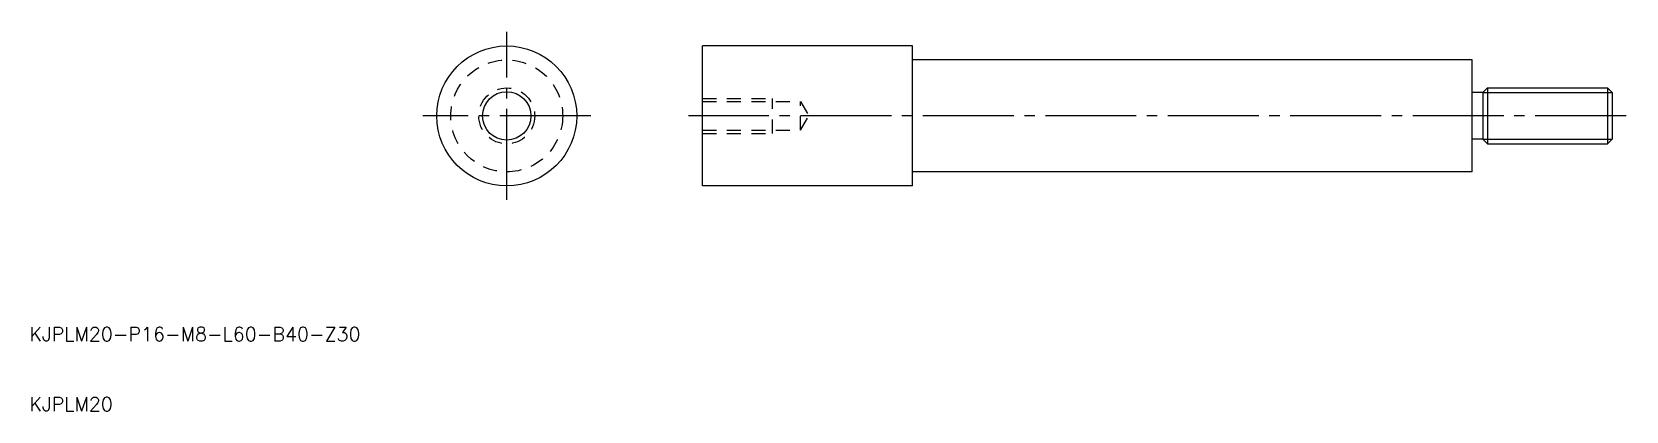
# Model space of a CAD drawing. Extents: x -86 to 141, y 178 to 232.
import ezdxf

# ---------------------------------------------------------------- set-up
doc = ezdxf.new("R2010")
doc.units = 0
doc.linetypes.add('CENTER', pattern=[17.5, 13, -1.5, 1.5, -1.5])
doc.linetypes.add('DASHED', pattern=[3.5, 2, -1.5])
doc.layers.get('0').update_dxf_attribs({"linetype": 'CONTINUOUS'})
doc.layers.add('CENTER', color=1, linetype='CENTER')
doc.styles.get("Standard").update_dxf_attribs({"font": 'txt.shx', "bigfont": '@extfont2.shx'})

msp = doc.modelspace()

# ---------------------------------------------------------------- linework, layer by layer
for p, q in [((9.49, 210.28), (9.49, 230.28)), ((39.49, 230.28), (9.49, 230.28)), ((39.49, 210.28), (39.49, 230.28)), ((119.49, 228.28), (39.49, 228.28)), ((119.49, 212.28), (119.49, 228.28)), ((120.99, 223.61), (119.49, 223.61)), ((120.99, 223.61), (120.99, 216.96)), ((121.67, 224.28), (121.67, 216.28)), ((138.81, 224.28), (138.81, 216.28)), ((139.49, 223.61), (139.49, 216.96)), ((120.99, 216.96), (119.49, 216.96)), ((119.49, 212.28), (39.49, 212.28)), ((39.49, 210.28), (9.49, 210.28))]:
    msp.add_line(p, q)
at = {"color": 7, "linetype": 'CONTINUOUS'}
for p, q in [((121.67, 224.28), (120.99, 223.61)), ((121.67, 224.28), (138.81, 224.28)), ((138.81, 224.28), (139.49, 223.61)), ((121.67, 216.28), (120.99, 216.96)), ((138.81, 216.28), (139.49, 216.96)), ((121.67, 216.28), (138.81, 216.28))]:
    msp.add_line(p, q, dxfattribs=at)
at = {"color": 3}
for p, q in [((120.99, 223.61), (139.49, 223.61)), ((120.99, 216.96), (139.49, 216.96))]:
    msp.add_line(p, q, dxfattribs=at)
at = {"color": 3, "linetype": 'DASHED'}
for p, q in [((9.49, 222.78), (19.49, 222.78)), ((9.49, 222.35), (23.49, 222.35)), ((19.49, 217.78), (19.49, 222.78)), ((23.49, 218.22), (23.49, 222.35)), ((23.49, 222.35), (24.68, 220.28)), ((23.49, 218.22), (24.68, 220.28)), ((9.49, 218.22), (23.49, 218.22)), ((9.49, 217.78), (19.49, 217.78))]:
    msp.add_line(p, q, dxfattribs=at)
for radius in [10, 3.46]:
    msp.add_circle((-18.48, 220.28), radius)
for radius in [8, 4]:
    msp.add_circle((-18.48, 220.28), radius, dxfattribs=at)
at = {"layer": 'CENTER', "color": 1, "linetype": 'CENTER'}
for p, q in [((-18.48, 208.28), (-18.48, 232.28)), ((-6.48, 220.28), (-30.48, 220.28)), ((141.49, 220.28), (7.49, 220.28))]:
    msp.add_line(p, q, dxfattribs=at)

# ---------------------------------------------------------------- texts
for s, p in [('KJPLM20-P16-M8-L60-B40-Z30', (-86.69, 188.1)), ('KJPLM20', (-86.69, 178.1))]:
    msp.add_text(s, height=2).set_placement(p)

doc.saveas('drawing.dxf')
